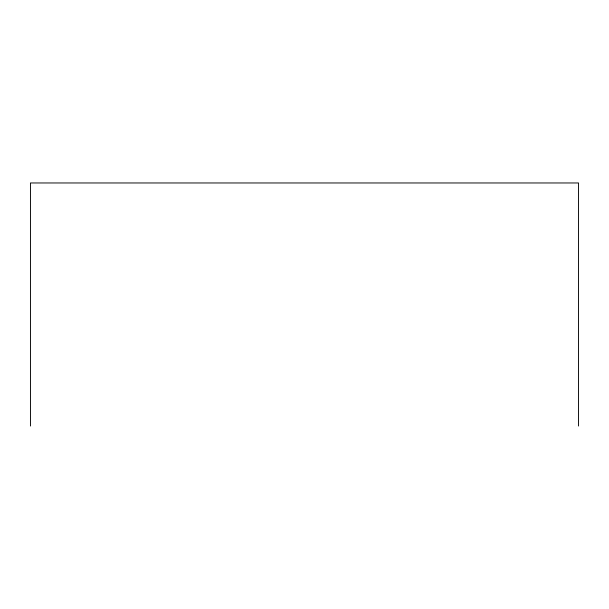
<?xml version="1.0" encoding="UTF-8"?>
<svg xmlns="http://www.w3.org/2000/svg" width="609" height="609" viewBox="0 0 609 609"><rect width="100%" height="100%" fill="white"/><g stroke="black" fill="none" stroke-linecap="round" stroke-linejoin="round"><path stroke-width="0.91" d="M578.55 426.034L578.55 182.966L30.45 182.966L30.45 426.034"/></g></svg>
